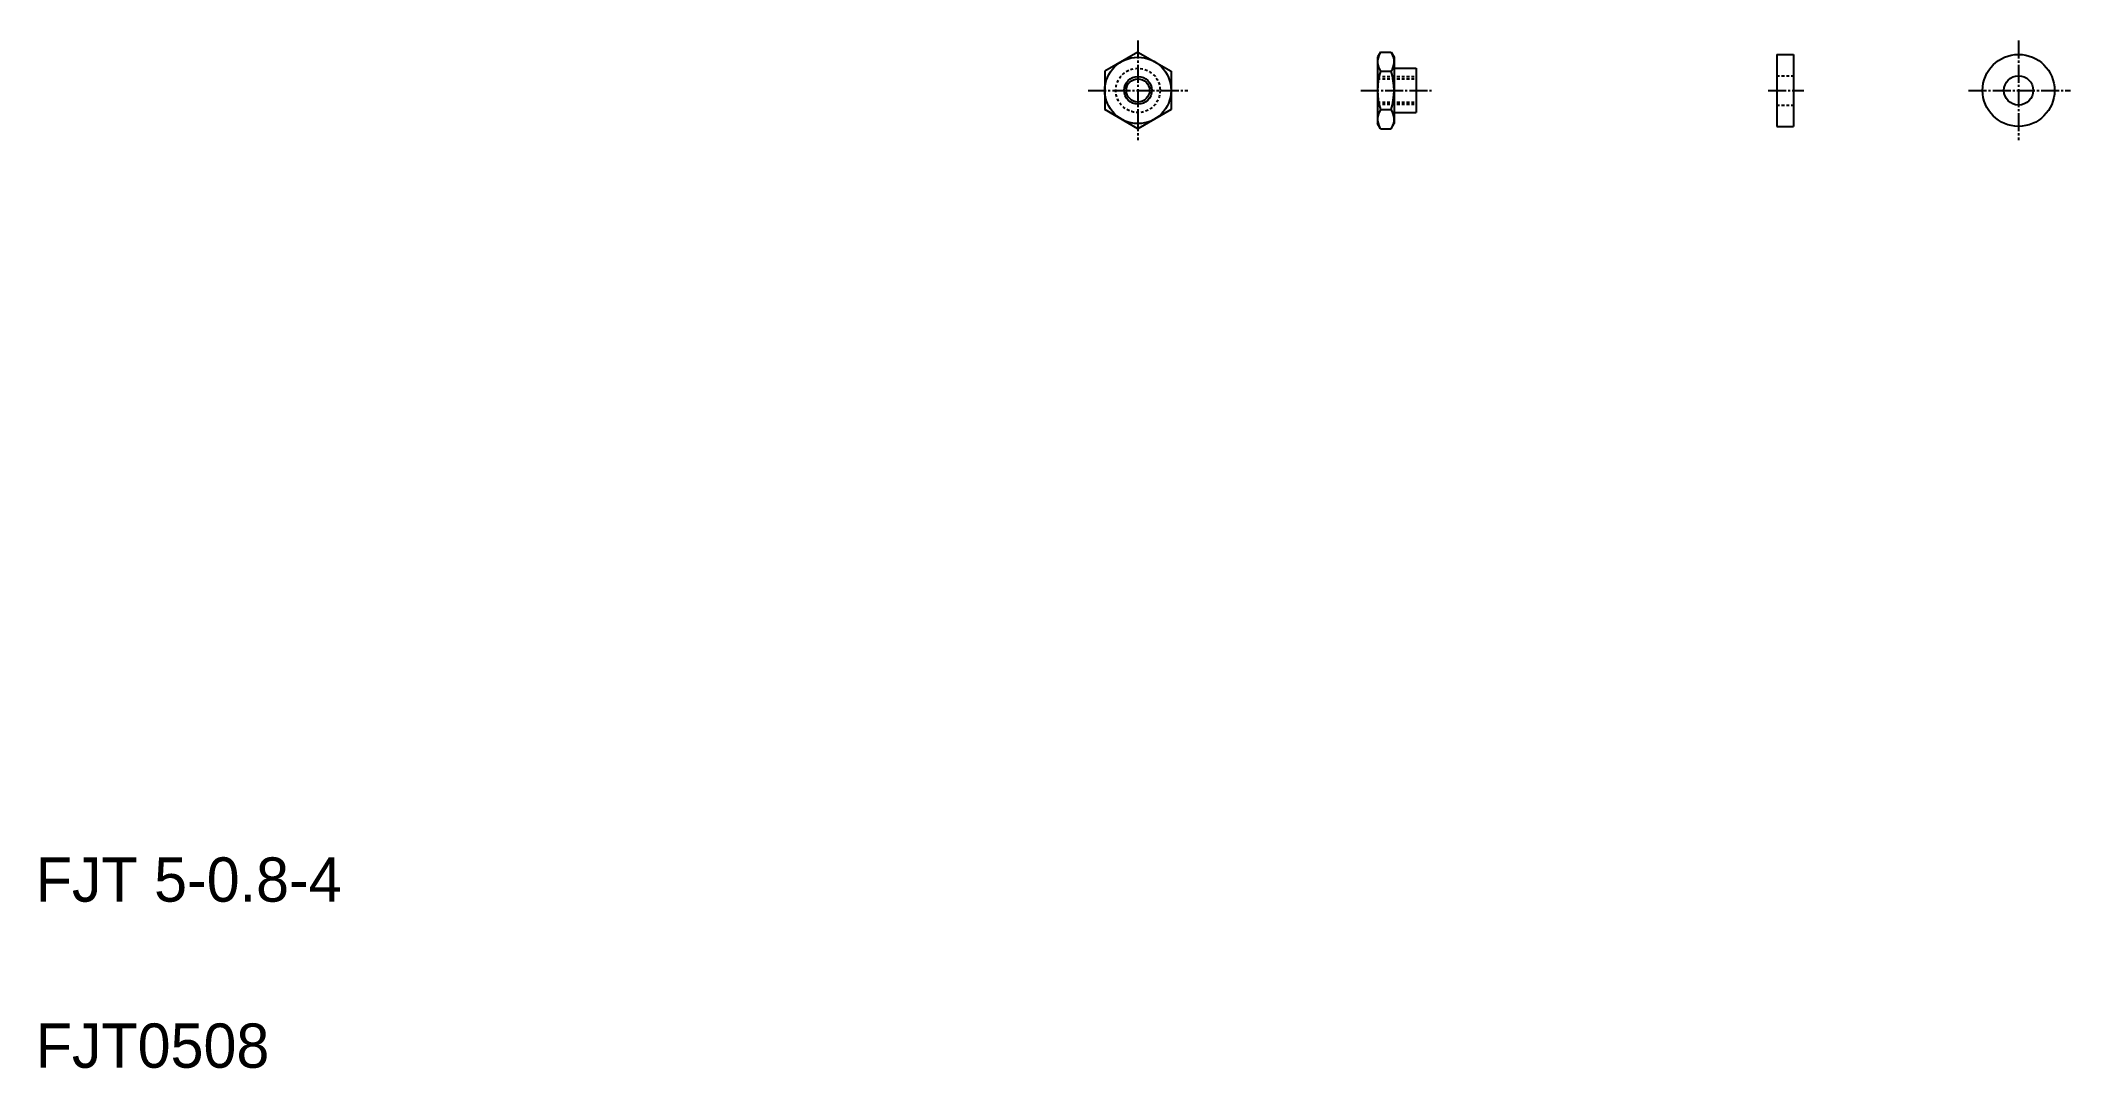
# Model space of a CAD drawing. Extents: x 21 to 388, y 20 to 206.
import ezdxf

# ---------------------------------------------------------------- set-up
doc = ezdxf.new("R2010")
doc.units = 0
doc.header["$LTSCALE"] = 0.25
doc.linetypes.add('CENTER', pattern=[17.5, 13, -1.5, 1.5, -1.5])
doc.linetypes.add('DASHED', pattern=[3.5, 2, -1.5])
doc.layers.get('0').update_dxf_attribs({"linetype": 'CONTINUOUS'})
doc.layers.add('CENTER', color=1, linetype='CENTER')

msp = doc.modelspace()

# ---------------------------------------------------------------- linework, layer by layer
for p, q in [((219.2, 203.48), (213.2, 200.02)), ((217.7, 202.62), (217.7, 202.62)), ((219.2, 203.48), (225.2, 200.02)), ((263.03, 203.48), (262.5, 202.56)), ((262.5, 202.56), (262.5, 190.56)), ((263.03, 203.48), (264.96, 203.48)), ((264.96, 203.48), (265.5, 202.56)), ((265.5, 202.56), (265.5, 190.56)), ((334.65, 203.06), (334.65, 190.06)), ((334.65, 203.06), (337.65, 203.06)), ((337.65, 203.06), (337.65, 190.06)), ((213.2, 200.02), (213.2, 193.09)), ((216.2, 201.75), (216.2, 201.75)), ((225.2, 200.02), (225.2, 193.09)), ((263.05, 200.02), (264.94, 200.02)), ((265.5, 200.56), (269.5, 200.56)), ((269.5, 200.56), (269.5, 192.56)), ((219.2, 189.63), (213.2, 193.09)), ((225.2, 193.09), (219.2, 189.63)), ((263.05, 193.09), (264.94, 193.09)), ((265.5, 192.56), (269.5, 192.56)), ((263.03, 189.63), (262.5, 190.56)), ((263.03, 189.63), (264.96, 189.63)), ((264.96, 189.63), (265.5, 190.56)), ((334.65, 190.06), (337.65, 190.06))]:
    msp.add_line(p, q)
at = {"color": 3, "linetype": 'DASHED'}
for p, q in [((262.5, 199.06), (269.5, 199.06)), ((262.5, 198.66), (269.5, 198.66)), ((334.65, 199.21), (337.65, 199.21)), ((262.5, 194.46), (269.5, 194.46)), ((262.5, 194.06), (269.5, 194.06)), ((334.65, 193.91), (337.65, 193.91))]:
    msp.add_line(p, q, dxfattribs=at)
for centre, radius in [((219.2, 196.56), 6), ((378.35, 196.56), 6.5), ((219.2, 196.56), 2.1), ((378.35, 196.56), 2.65)]:
    msp.add_circle(centre, radius)
msp.add_circle((219.2, 196.56), 4, dxfattribs=at)
at = {"color": 3}
msp.add_circle((219.2, 196.56), 2.5, dxfattribs=at)
for centre, radius, start, end in [((265.5, 201.75), 3, 150, 215.2644), ((262.5, 201.75), 3, 324.7356, 30), ((273.67, 196.56), 11.17, 161.9403, 198.0597), ((254.32, 196.56), 11.17, 341.9403, 18.0597), ((265.5, 191.36), 3, 144.7356, 210), ((262.5, 191.36), 3, 330, 35.2644)]:
    msp.add_arc(centre, radius, start, end)
at = {"layer": 'CENTER', "color": 1, "linetype": 'CENTER'}
for p, q in [((219.2, 205.56), (219.2, 187.56)), ((378.35, 205.56), (378.35, 187.56)), ((210.2, 196.56), (228.2, 196.56)), ((259.5, 196.56), (272.4, 196.56)), ((333.07, 196.56), (339.57, 196.56)), ((369.3, 196.56), (387.72, 196.56))]:
    msp.add_line(p, q, dxfattribs=at)

# ---------------------------------------------------------------- texts
for s, p in [('FJT 5-0.8-4', (20, 50)), ('FJT0508', (20, 20))]:
    msp.add_text(s, height=8).set_placement(p)

doc.saveas('drawing.dxf')
